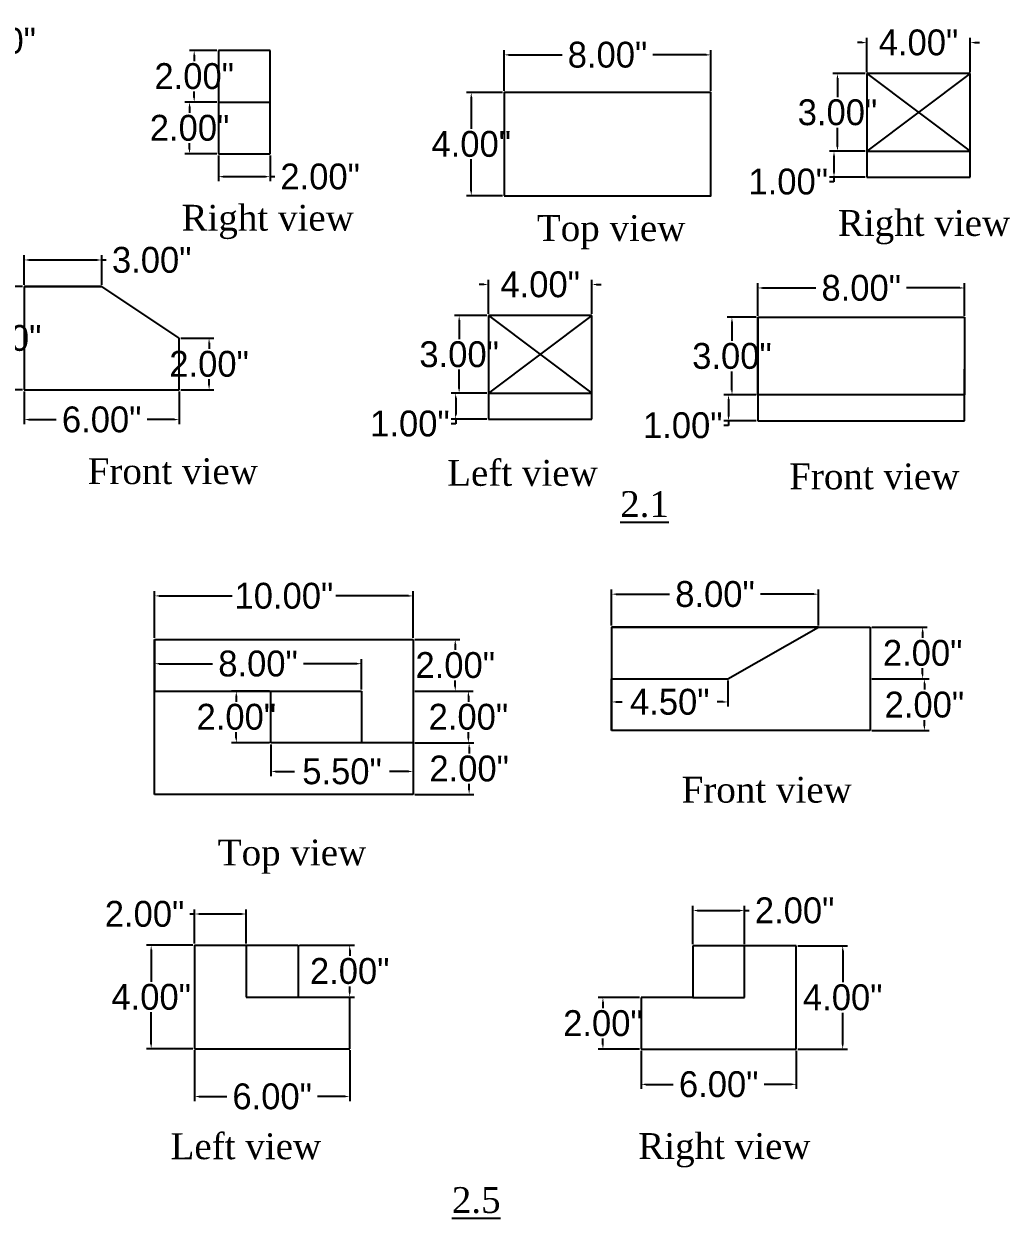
# Model space of a CAD drawing. Header units: inches. Extents: x 0 to 167, y 2 to 52.
# Drawn here: x 29.43 to 66.93, y 2.33 to 48.52 of the extents above; entities that cross this region are included whole.
import ezdxf

# ---------------------------------------------------------------- set-up
doc = ezdxf.new("R2010")
doc.units = ezdxf.units.IN
doc.header["$MEASUREMENT"] = 0
doc.dimstyles.get("Standard").update_dxf_attribs({"dimtxt": 1, "dimasz": 0.18, "dimexe": 0.18, "dimexo": 0.0625, "dimgap": 0.09, "dimtad": 0, "dimtih": 1, "dimtoh": 1, "dimzin": 0, "dimdsep": 46, "dimlunit": 3, "dimtxsty": 'Standard', "dimcen": 0.09, "dimadec": 0, "dimazin": 0, "dimtfac": 1, "dimtofl": 0, "dimtmove": 0, "dimatfit": 3, "dimfxl": 1, "dimtolj": 1, "dimtzin": 0, "dimarcsym": 0})

# ---------------------------------------------------------------- blocks, each defined once
blk = doc.blocks.new('*D1')
at = {"color": 0, "lineweight": -2}
for p, q in [((47.948, 45.871), (46.559, 45.871)), ((46.739, 45.691), (46.739, 44.461)), ((46.739, 42.051), (46.739, 43.281)), ((47.948, 41.871), (46.559, 41.871))]:
    blk.add_line(p, q, dxfattribs=at)
at = {"color": 0}
for points in [[(46.709, 45.691), (46.769, 45.691), (46.739, 45.871)], [(46.709, 42.051), (46.769, 42.051), (46.739, 41.871)]]:
    blk.add_solid(points, dxfattribs=at)
at = {"layer": 'Defpoints', "color": 0}
for p in [(48.01, 45.871), (46.739, 41.871), (48.01, 41.871)]:
    blk.add_point(p, dxfattribs=at)
at = {"color": 0, "insert": (46.739, 43.871), "char_height": 1, "attachment_point": 5}
blk.add_mtext('\\A1;4.00"', dxfattribs=at)
blk = doc.blocks.new('*D2')
at = {"color": 0, "lineweight": -2}
for p, q in [((48.01, 45.934), (48.01, 47.502)), ((48.19, 47.322), (50.254, 47.322)), ((55.83, 47.322), (53.767, 47.322)), ((56.01, 45.934), (56.01, 47.502))]:
    blk.add_line(p, q, dxfattribs=at)
at = {"color": 0}
for points in [[(48.19, 47.352), (48.19, 47.292), (48.01, 47.322)], [(55.83, 47.352), (55.83, 47.292), (56.01, 47.322)]]:
    blk.add_solid(points, dxfattribs=at)
at = {"layer": 'Defpoints', "color": 0}
for p in [(56.01, 47.322), (48.01, 45.871), (56.01, 45.871)]:
    blk.add_point(p, dxfattribs=at)
at = {"color": 0, "insert": (52.01, 47.322), "char_height": 1, "attachment_point": 5}
blk.add_mtext('\\A1;8.00"', dxfattribs=at)
blk = doc.blocks.new('*D3')
at = {"color": 0, "lineweight": -2}
for p, q in [((47.344, 37.237), (46.091, 37.237)), ((46.271, 37.057), (46.271, 36.327)), ((46.271, 34.417), (46.271, 35.147)), ((47.344, 34.237), (46.091, 34.237))]:
    blk.add_line(p, q, dxfattribs=at)
at = {"color": 0}
for points in [[(46.241, 37.057), (46.301, 37.057), (46.271, 37.237)], [(46.241, 34.417), (46.301, 34.417), (46.271, 34.237)]]:
    blk.add_solid(points, dxfattribs=at)
at = {"layer": 'Defpoints', "color": 0}
for p in [(47.406, 37.237), (46.271, 34.237), (47.406, 34.237)]:
    blk.add_point(p, dxfattribs=at)
at = {"color": 0, "insert": (46.271, 35.737), "char_height": 1, "attachment_point": 5}
blk.add_mtext('\\A1;3.00"', dxfattribs=at)
blk = doc.blocks.new('*D4')
at = {"color": 0, "lineweight": -2}
for p, q in [((47.344, 34.237), (45.957, 34.237)), ((46.137, 34.057), (46.137, 33.417)), ((47.344, 33.237), (45.957, 33.237)), ((46.137, 33.057), (45.957, 33.057)), ((46.137, 33.237), (46.137, 33.057))]:
    blk.add_line(p, q, dxfattribs=at)
at = {"color": 0}
for points in [[(46.107, 34.057), (46.167, 34.057), (46.137, 34.237)], [(46.107, 33.417), (46.167, 33.417), (46.137, 33.237)]]:
    blk.add_solid(points, dxfattribs=at)
at = {"layer": 'Defpoints', "color": 0}
for p in [(47.406, 34.237), (46.137, 33.237), (47.406, 33.237)]:
    blk.add_point(p, dxfattribs=at)
at = {"color": 0, "insert": (44.367, 33.057), "char_height": 1, "attachment_point": 5}
blk.add_mtext('\\A1;1.00"', dxfattribs=at)
blk = doc.blocks.new('*D5')
at = {"color": 0, "lineweight": -2}
for p, q in [((47.226, 38.44), (47.046, 38.44)), ((47.406, 37.3), (47.406, 38.62)), ((51.406, 37.3), (51.406, 38.62)), ((51.586, 38.44), (51.766, 38.44))]:
    blk.add_line(p, q, dxfattribs=at)
at = {"color": 0}
for points in [[(47.226, 38.47), (47.226, 38.41), (47.406, 38.44)], [(51.586, 38.47), (51.586, 38.41), (51.406, 38.44)]]:
    blk.add_solid(points, dxfattribs=at)
at = {"layer": 'Defpoints', "color": 0}
for p in [(47.406, 38.44), (47.406, 37.237), (51.406, 37.237)]:
    blk.add_point(p, dxfattribs=at)
at = {"color": 0, "insert": (49.406, 38.44), "char_height": 1, "attachment_point": 5}
blk.add_mtext('\\A1;4.00"', dxfattribs=at)
blk = doc.blocks.new('*D6')
at = {"color": 0, "lineweight": -2}
for p, q in [((57.765, 37.171), (56.646, 37.171)), ((56.826, 36.991), (56.826, 36.261)), ((56.826, 34.351), (56.826, 35.081)), ((57.765, 34.171), (56.646, 34.171))]:
    blk.add_line(p, q, dxfattribs=at)
at = {"color": 0}
for points in [[(56.796, 36.991), (56.856, 36.991), (56.826, 37.171)], [(56.796, 34.351), (56.856, 34.351), (56.826, 34.171)]]:
    blk.add_solid(points, dxfattribs=at)
at = {"layer": 'Defpoints', "color": 0}
for p in [(57.828, 37.171), (56.826, 34.171), (57.828, 34.171)]:
    blk.add_point(p, dxfattribs=at)
at = {"color": 0, "insert": (56.826, 35.671), "char_height": 1, "attachment_point": 5}
blk.add_mtext('\\A1;3.00"', dxfattribs=at)
blk = doc.blocks.new('*D7')
at = {"color": 0, "lineweight": -2}
for p, q in [((57.703, 34.171), (56.513, 34.171)), ((56.693, 33.991), (56.693, 33.351)), ((57.765, 33.171), (56.513, 33.171)), ((56.693, 32.991), (56.513, 32.991)), ((56.693, 33.171), (56.693, 32.991))]:
    blk.add_line(p, q, dxfattribs=at)
at = {"color": 0}
for points in [[(56.663, 33.991), (56.723, 33.991), (56.693, 34.171)], [(56.663, 33.351), (56.723, 33.351), (56.693, 33.171)]]:
    blk.add_solid(points, dxfattribs=at)
at = {"layer": 'Defpoints', "color": 0}
for p in [(57.765, 34.171), (56.693, 33.171), (57.828, 33.171)]:
    blk.add_point(p, dxfattribs=at)
at = {"color": 0, "insert": (54.923, 32.991), "char_height": 1, "attachment_point": 5}
blk.add_mtext('\\A1;1.00"', dxfattribs=at)
blk = doc.blocks.new('*D8')
at = {"color": 0, "lineweight": -2}
for p, q in [((57.828, 37.233), (57.828, 38.486)), ((65.828, 37.233), (65.828, 38.486)), ((58.008, 38.306), (60.071, 38.306)), ((65.648, 38.306), (63.585, 38.306))]:
    blk.add_line(p, q, dxfattribs=at)
at = {"color": 0}
for points in [[(58.008, 38.336), (58.008, 38.276), (57.828, 38.306)], [(65.648, 38.336), (65.648, 38.276), (65.828, 38.306)]]:
    blk.add_solid(points, dxfattribs=at)
at = {"layer": 'Defpoints', "color": 0}
for p in [(57.828, 38.306), (57.828, 37.171), (65.828, 37.171)]:
    blk.add_point(p, dxfattribs=at)
at = {"color": 0, "insert": (61.828, 38.306), "char_height": 1, "attachment_point": 5}
blk.add_mtext('\\A1;8.00"', dxfattribs=at)
blk = doc.blocks.new('*D9')
at = {"color": 0, "lineweight": -2}
for p, q in [((61.981, 46.595), (60.728, 46.595)), ((60.908, 46.415), (60.908, 45.685)), ((60.908, 43.775), (60.908, 44.505)), ((61.981, 43.595), (60.728, 43.595))]:
    blk.add_line(p, q, dxfattribs=at)
at = {"color": 0}
for points in [[(60.878, 46.415), (60.938, 46.415), (60.908, 46.595)], [(60.878, 43.775), (60.938, 43.775), (60.908, 43.595)]]:
    blk.add_solid(points, dxfattribs=at)
at = {"layer": 'Defpoints', "color": 0}
for p in [(62.043, 46.595), (60.908, 43.595), (62.043, 43.595)]:
    blk.add_point(p, dxfattribs=at)
at = {"color": 0, "insert": (60.908, 45.095), "char_height": 1, "attachment_point": 5}
blk.add_mtext('\\A1;3.00"', dxfattribs=at)
blk = doc.blocks.new('*D10')
at = {"color": 0, "lineweight": -2}
for p, q in [((61.981, 43.595), (60.594, 43.595)), ((60.774, 43.415), (60.774, 42.775)), ((61.981, 42.595), (60.594, 42.595)), ((60.774, 42.595), (60.774, 42.415)), ((60.774, 42.415), (60.594, 42.415))]:
    blk.add_line(p, q, dxfattribs=at)
at = {"color": 0}
for points in [[(60.744, 43.415), (60.804, 43.415), (60.774, 43.595)], [(60.744, 42.775), (60.804, 42.775), (60.774, 42.595)]]:
    blk.add_solid(points, dxfattribs=at)
at = {"layer": 'Defpoints', "color": 0}
for p in [(62.043, 43.595), (60.774, 42.595), (62.043, 42.595)]:
    blk.add_point(p, dxfattribs=at)
at = {"color": 0, "insert": (59.004, 42.415), "char_height": 1, "attachment_point": 5}
blk.add_mtext('\\A1;1.00"', dxfattribs=at)
blk = doc.blocks.new('*D11')
at = {"color": 0, "lineweight": -2}
for p, q in [((61.863, 47.797), (61.683, 47.797)), ((62.043, 46.657), (62.043, 47.977)), ((66.043, 46.657), (66.043, 47.977)), ((66.223, 47.797), (66.403, 47.797))]:
    blk.add_line(p, q, dxfattribs=at)
at = {"color": 0}
for points in [[(61.863, 47.827), (61.863, 47.767), (62.043, 47.797)], [(66.223, 47.827), (66.223, 47.767), (66.043, 47.797)]]:
    blk.add_solid(points, dxfattribs=at)
at = {"layer": 'Defpoints', "color": 0}
for p in [(62.043, 47.797), (62.043, 46.595), (66.043, 46.595)]:
    blk.add_point(p, dxfattribs=at)
at = {"color": 0, "insert": (64.043, 47.797), "char_height": 1, "attachment_point": 5}
blk.add_mtext('\\A1;4.00"', dxfattribs=at)
blk = doc.blocks.new('*D12')
at = {"color": 0, "lineweight": -2}
for p, q in [((23.42, 46.588), (23.42, 48.043)), ((26.42, 46.588), (26.42, 48.043)), ((23.6, 47.863), (26.24, 47.863)), ((26.42, 47.863), (26.6, 47.863))]:
    blk.add_line(p, q, dxfattribs=at)
at = {"color": 0}
for points in [[(23.6, 47.893), (23.6, 47.833), (23.42, 47.863)], [(26.24, 47.893), (26.24, 47.833), (26.42, 47.863)]]:
    blk.add_solid(points, dxfattribs=at)
at = {"layer": 'Defpoints', "color": 0}
for p in [(26.42, 47.863), (23.42, 46.526), (26.42, 46.526)]:
    blk.add_point(p, dxfattribs=at)
at = {"color": 0, "insert": (28.357, 47.863), "char_height": 1, "attachment_point": 5}
blk.add_mtext('\\A1;3.00"', dxfattribs=at)
blk = doc.blocks.new('*D18')
at = {"color": 0, "lineweight": -2}
for p, q in [((29.44, 38.428), (29.44, 39.568)), ((29.62, 39.388), (32.26, 39.388)), ((32.44, 38.428), (32.44, 39.568)), ((32.44, 39.388), (32.62, 39.388))]:
    blk.add_line(p, q, dxfattribs=at)
at = {"color": 0}
for points in [[(29.62, 39.418), (29.62, 39.358), (29.44, 39.388)], [(32.26, 39.418), (32.26, 39.358), (32.44, 39.388)]]:
    blk.add_solid(points, dxfattribs=at)
at = {"layer": 'Defpoints', "color": 0}
for p in [(32.44, 39.388), (29.44, 38.366), (32.44, 38.366)]:
    blk.add_point(p, dxfattribs=at)
at = {"color": 0, "insert": (34.376, 39.388), "char_height": 1, "attachment_point": 5}
blk.add_mtext('\\A1;3.00"', dxfattribs=at)
blk = doc.blocks.new('*D19')
at = {"color": 0, "lineweight": -2}
for p, q in [((29.377, 38.366), (28.39, 38.366)), ((28.57, 38.186), (28.57, 36.956)), ((28.57, 34.546), (28.57, 35.776)), ((29.377, 34.366), (28.39, 34.366))]:
    blk.add_line(p, q, dxfattribs=at)
at = {"color": 0}
for points in [[(28.54, 38.186), (28.6, 38.186), (28.57, 38.366)], [(28.54, 34.546), (28.6, 34.546), (28.57, 34.366)]]:
    blk.add_solid(points, dxfattribs=at)
at = {"layer": 'Defpoints', "color": 0}
for p in [(29.44, 38.366), (28.57, 34.366), (29.44, 34.366)]:
    blk.add_point(p, dxfattribs=at)
at = {"color": 0, "insert": (28.57, 36.366), "char_height": 1, "attachment_point": 5}
blk.add_mtext('\\A1;4.00"', dxfattribs=at)
blk = doc.blocks.new('*D20')
at = {"color": 0, "lineweight": -2}
for p, q in [((29.44, 34.303), (29.44, 33.036)), ((35.44, 34.303), (35.44, 33.036)), ((29.62, 33.216), (30.683, 33.216)), ((35.26, 33.216), (34.196, 33.216))]:
    blk.add_line(p, q, dxfattribs=at)
at = {"color": 0}
for points in [[(29.62, 33.246), (29.62, 33.186), (29.44, 33.216)], [(35.26, 33.246), (35.26, 33.186), (35.44, 33.216)]]:
    blk.add_solid(points, dxfattribs=at)
at = {"layer": 'Defpoints', "color": 0}
for p in [(29.44, 34.366), (35.44, 34.366), (29.44, 33.216)]:
    blk.add_point(p, dxfattribs=at)
at = {"color": 0, "insert": (32.44, 33.216), "char_height": 1, "attachment_point": 5}
blk.add_mtext('\\A1;6.00"', dxfattribs=at)
blk = doc.blocks.new('*D21')
at = {"color": 0, "lineweight": -2}
for p, q in [((35.502, 36.366), (36.776, 36.366)), ((36.596, 36.186), (36.596, 35.956)), ((36.596, 34.546), (36.596, 34.776)), ((35.502, 34.366), (36.776, 34.366))]:
    blk.add_line(p, q, dxfattribs=at)
at = {"color": 0}
for points in [[(36.566, 36.186), (36.626, 36.186), (36.596, 36.366)], [(36.566, 34.546), (36.626, 34.546), (36.596, 34.366)]]:
    blk.add_solid(points, dxfattribs=at)
at = {"layer": 'Defpoints', "color": 0}
for p in [(35.44, 36.366), (35.44, 34.366), (36.596, 34.366)]:
    blk.add_point(p, dxfattribs=at)
at = {"color": 0, "insert": (36.596, 35.366), "char_height": 1, "attachment_point": 5}
blk.add_mtext('\\A1;2.00"', dxfattribs=at)
blk = doc.blocks.new('*D22')
at = {"color": 0, "lineweight": -2}
for p, q in [((36.894, 47.494), (35.84, 47.494)), ((36.02, 47.314), (36.02, 47.084)), ((36.02, 45.674), (36.02, 45.904)), ((36.894, 45.494), (35.84, 45.494))]:
    blk.add_line(p, q, dxfattribs=at)
at = {"color": 0}
for points in [[(35.99, 47.314), (36.05, 47.314), (36.02, 47.494)], [(35.99, 45.674), (36.05, 45.674), (36.02, 45.494)]]:
    blk.add_solid(points, dxfattribs=at)
at = {"layer": 'Defpoints', "color": 0}
for p in [(36.956, 47.494), (36.02, 45.494), (36.956, 45.494)]:
    blk.add_point(p, dxfattribs=at)
at = {"color": 0, "insert": (36.02, 46.494), "char_height": 1, "attachment_point": 5}
blk.add_mtext('\\A1;2.00"', dxfattribs=at)
blk = doc.blocks.new('*D23')
at = {"color": 0, "lineweight": -2}
for p, q in [((36.894, 45.494), (35.66, 45.494)), ((35.84, 45.314), (35.84, 45.084)), ((35.84, 43.674), (35.84, 43.904)), ((36.894, 43.494), (35.66, 43.494))]:
    blk.add_line(p, q, dxfattribs=at)
at = {"color": 0}
for points in [[(35.81, 45.314), (35.87, 45.314), (35.84, 45.494)], [(35.81, 43.674), (35.87, 43.674), (35.84, 43.494)]]:
    blk.add_solid(points, dxfattribs=at)
at = {"layer": 'Defpoints', "color": 0}
for p in [(35.84, 45.494), (36.956, 45.494), (36.956, 43.494)]:
    blk.add_point(p, dxfattribs=at)
at = {"color": 0, "insert": (35.84, 44.494), "char_height": 1, "attachment_point": 5}
blk.add_mtext('\\A1;2.00"', dxfattribs=at)
blk = doc.blocks.new('*D24')
at = {"color": 0, "lineweight": -2}
for p, q in [((36.956, 43.431), (36.956, 42.431)), ((38.956, 43.431), (38.956, 42.431)), ((37.136, 42.611), (38.776, 42.611)), ((38.956, 42.611), (39.136, 42.611))]:
    blk.add_line(p, q, dxfattribs=at)
at = {"color": 0}
for points in [[(37.136, 42.641), (37.136, 42.581), (36.956, 42.611)], [(38.776, 42.641), (38.776, 42.581), (38.956, 42.611)]]:
    blk.add_solid(points, dxfattribs=at)
at = {"layer": 'Defpoints', "color": 0}
for p in [(36.956, 43.494), (38.956, 43.494), (38.956, 42.611)]:
    blk.add_point(p, dxfattribs=at)
at = {"color": 0, "insert": (40.893, 42.611), "char_height": 1, "attachment_point": 5}
blk.add_mtext('\\A1;2.00"', dxfattribs=at)
blk = doc.blocks.new('*D61')
at = {"color": 0, "lineweight": -2}
for p, q in [((34.49, 24.778), (34.49, 26.576)), ((34.67, 26.396), (37.483, 26.396)), ((44.31, 26.396), (41.496, 26.396)), ((44.49, 24.778), (44.49, 26.576))]:
    blk.add_line(p, q, dxfattribs=at)
at = {"color": 0}
for points in [[(34.67, 26.426), (34.67, 26.366), (34.49, 26.396)], [(44.31, 26.426), (44.31, 26.366), (44.49, 26.396)]]:
    blk.add_solid(points, dxfattribs=at)
at = {"layer": 'Defpoints', "color": 0}
for p in [(34.49, 26.396), (34.49, 24.715), (44.49, 24.715)]:
    blk.add_point(p, dxfattribs=at)
at = {"color": 0, "insert": (39.49, 26.396), "char_height": 1, "attachment_point": 5}
blk.add_mtext('\\A1;10.00"', dxfattribs=at)
blk = doc.blocks.new('*D62')
at = {"color": 0, "lineweight": -2}
for p, q in [((44.552, 24.715), (46.3, 24.715)), ((46.12, 24.535), (46.12, 24.305)), ((46.12, 22.895), (46.12, 23.125)), ((44.552, 22.715), (46.3, 22.715))]:
    blk.add_line(p, q, dxfattribs=at)
at = {"color": 0}
for points in [[(46.09, 24.535), (46.15, 24.535), (46.12, 24.715)], [(46.09, 22.895), (46.15, 22.895), (46.12, 22.715)]]:
    blk.add_solid(points, dxfattribs=at)
at = {"layer": 'Defpoints', "color": 0}
for p in [(44.49, 24.715), (44.49, 22.715), (46.12, 22.715)]:
    blk.add_point(p, dxfattribs=at)
at = {"color": 0, "insert": (46.12, 23.715), "char_height": 1, "attachment_point": 5}
blk.add_mtext('\\A1;2.00"', dxfattribs=at)
blk = doc.blocks.new('*D63')
at = {"color": 0, "lineweight": -2}
for p, q in [((44.552, 20.715), (46.838, 20.715)), ((46.658, 20.535), (46.658, 20.305)), ((46.658, 18.895), (46.658, 19.125)), ((44.552, 18.715), (46.838, 18.715))]:
    blk.add_line(p, q, dxfattribs=at)
at = {"color": 0}
for points in [[(46.628, 20.535), (46.688, 20.535), (46.658, 20.715)], [(46.628, 18.895), (46.688, 18.895), (46.658, 18.715)]]:
    blk.add_solid(points, dxfattribs=at)
at = {"layer": 'Defpoints', "color": 0}
for p in [(44.49, 20.715), (44.49, 18.715), (46.658, 18.715)]:
    blk.add_point(p, dxfattribs=at)
at = {"color": 0, "insert": (46.658, 19.715), "char_height": 1, "attachment_point": 5}
blk.add_mtext('\\A1;2.00"', dxfattribs=at)
blk = doc.blocks.new('*D64')
at = {"color": 0, "lineweight": -2}
for p, q in [((44.615, 22.715), (46.808, 22.715)), ((46.628, 22.535), (46.628, 22.305)), ((46.628, 20.895), (46.628, 21.125)), ((44.615, 20.715), (46.808, 20.715))]:
    blk.add_line(p, q, dxfattribs=at)
at = {"color": 0}
for points in [[(46.598, 22.535), (46.658, 22.535), (46.628, 22.715)], [(46.598, 20.895), (46.658, 20.895), (46.628, 20.715)]]:
    blk.add_solid(points, dxfattribs=at)
at = {"layer": 'Defpoints', "color": 0}
for p in [(44.552, 22.715), (44.552, 20.715), (46.628, 20.715)]:
    blk.add_point(p, dxfattribs=at)
at = {"color": 0, "insert": (46.628, 21.715), "char_height": 1, "attachment_point": 5}
blk.add_mtext('\\A1;2.00"', dxfattribs=at)
blk = doc.blocks.new('*D65')
at = {"color": 0, "lineweight": -2}
for p, q in [((38.99, 20.653), (38.99, 19.426)), ((44.49, 20.653), (44.49, 19.426)), ((39.17, 19.606), (39.9, 19.606)), ((44.31, 19.606), (43.58, 19.606))]:
    blk.add_line(p, q, dxfattribs=at)
at = {"color": 0}
for points in [[(39.17, 19.636), (39.17, 19.576), (38.99, 19.606)], [(44.31, 19.636), (44.31, 19.576), (44.49, 19.606)]]:
    blk.add_solid(points, dxfattribs=at)
at = {"layer": 'Defpoints', "color": 0}
for p in [(38.99, 20.715), (44.49, 20.715), (44.49, 19.606)]:
    blk.add_point(p, dxfattribs=at)
at = {"color": 0, "insert": (41.74, 19.606), "char_height": 1, "attachment_point": 5}
blk.add_mtext('\\A1;5.50"', dxfattribs=at)
blk = doc.blocks.new('*D66')
at = {"color": 0, "lineweight": -2}
for p, q in [((38.927, 22.715), (37.469, 22.715)), ((37.649, 22.535), (37.649, 22.305)), ((37.649, 20.895), (37.649, 21.125)), ((38.927, 20.715), (37.469, 20.715))]:
    blk.add_line(p, q, dxfattribs=at)
at = {"color": 0}
for points in [[(37.619, 22.535), (37.679, 22.535), (37.649, 22.715)], [(37.619, 20.895), (37.679, 20.895), (37.649, 20.715)]]:
    blk.add_solid(points, dxfattribs=at)
at = {"layer": 'Defpoints', "color": 0}
for p in [(38.99, 22.715), (37.649, 20.715), (38.99, 20.715)]:
    blk.add_point(p, dxfattribs=at)
at = {"color": 0, "insert": (37.649, 21.715), "char_height": 1, "attachment_point": 5}
blk.add_mtext('\\A1;2.00"', dxfattribs=at)
blk = doc.blocks.new('*D67')
at = {"color": 0, "lineweight": -2}
for p, q in [((34.49, 22.778), (34.49, 23.954)), ((34.67, 23.774), (36.733, 23.774)), ((42.31, 23.774), (40.246, 23.774)), ((42.49, 22.778), (42.49, 23.954))]:
    blk.add_line(p, q, dxfattribs=at)
at = {"color": 0}
for points in [[(34.67, 23.804), (34.67, 23.744), (34.49, 23.774)], [(42.31, 23.804), (42.31, 23.744), (42.49, 23.774)]]:
    blk.add_solid(points, dxfattribs=at)
at = {"layer": 'Defpoints', "color": 0}
for p in [(42.49, 23.774), (34.49, 22.715), (42.49, 22.715)]:
    blk.add_point(p, dxfattribs=at)
at = {"color": 0, "insert": (38.49, 23.774), "char_height": 1, "attachment_point": 5}
blk.add_mtext('\\A1;8.00"', dxfattribs=at)
blk = doc.blocks.new('*D68')
at = {"color": 0, "lineweight": -2}
for p, q in [((52.17, 25.248), (52.17, 26.643)), ((52.35, 26.463), (54.414, 26.463)), ((59.99, 26.463), (57.927, 26.463)), ((60.17, 25.248), (60.17, 26.643))]:
    blk.add_line(p, q, dxfattribs=at)
at = {"color": 0}
for points in [[(52.35, 26.493), (52.35, 26.433), (52.17, 26.463)], [(59.99, 26.493), (59.99, 26.433), (60.17, 26.463)]]:
    blk.add_solid(points, dxfattribs=at)
at = {"layer": 'Defpoints', "color": 0}
for p in [(60.17, 26.463), (52.17, 25.186), (60.17, 25.186)]:
    blk.add_point(p, dxfattribs=at)
at = {"color": 0, "insert": (56.17, 26.463), "char_height": 1, "attachment_point": 5}
blk.add_mtext('\\A1;8.00"', dxfattribs=at)
blk = doc.blocks.new('*D69')
at = {"color": 0, "lineweight": -2}
for p, q in [((62.233, 25.186), (64.384, 25.186)), ((64.204, 25.006), (64.204, 24.776)), ((64.204, 23.366), (64.204, 23.596)), ((62.233, 23.186), (64.384, 23.186))]:
    blk.add_line(p, q, dxfattribs=at)
at = {"color": 0}
for points in [[(64.174, 25.006), (64.234, 25.006), (64.204, 25.186)], [(64.174, 23.366), (64.234, 23.366), (64.204, 23.186)]]:
    blk.add_solid(points, dxfattribs=at)
at = {"layer": 'Defpoints', "color": 0}
for p in [(62.17, 25.186), (62.17, 23.186), (64.204, 23.186)]:
    blk.add_point(p, dxfattribs=at)
at = {"color": 0, "insert": (64.204, 24.186), "char_height": 1, "attachment_point": 5}
blk.add_mtext('\\A1;2.00"', dxfattribs=at)
blk = doc.blocks.new('*D70')
at = {"color": 0, "lineweight": -2}
for p, q in [((62.295, 23.186), (64.451, 23.186)), ((64.271, 23.006), (64.271, 22.776)), ((64.271, 21.366), (64.271, 21.596)), ((62.233, 21.186), (64.451, 21.186))]:
    blk.add_line(p, q, dxfattribs=at)
at = {"color": 0}
for points in [[(64.241, 23.006), (64.301, 23.006), (64.271, 23.186)], [(64.241, 21.366), (64.301, 21.366), (64.271, 21.186)]]:
    blk.add_solid(points, dxfattribs=at)
at = {"layer": 'Defpoints', "color": 0}
for p in [(62.233, 23.186), (62.17, 21.186), (64.271, 21.186)]:
    blk.add_point(p, dxfattribs=at)
at = {"color": 0, "insert": (64.271, 22.186), "char_height": 1, "attachment_point": 5}
blk.add_mtext('\\A1;2.00"', dxfattribs=at)
blk = doc.blocks.new('*D71')
at = {"color": 0, "lineweight": -2}
for p, q in [((52.17, 23.123), (52.17, 22.115)), ((56.67, 23.123), (56.67, 22.115)), ((52.35, 22.295), (52.58, 22.295)), ((56.49, 22.295), (56.26, 22.295))]:
    blk.add_line(p, q, dxfattribs=at)
at = {"color": 0}
for points in [[(52.35, 22.325), (52.35, 22.265), (52.17, 22.295)], [(56.49, 22.325), (56.49, 22.265), (56.67, 22.295)]]:
    blk.add_solid(points, dxfattribs=at)
at = {"layer": 'Defpoints', "color": 0}
for p in [(52.17, 23.186), (56.67, 23.186), (56.67, 22.295)]:
    blk.add_point(p, dxfattribs=at)
at = {"color": 0, "insert": (54.42, 22.295), "char_height": 1, "attachment_point": 5}
blk.add_mtext('\\A1;4.50"', dxfattribs=at)
blk = doc.blocks.new('*D72')
at = {"color": 0, "lineweight": -2}
for p, q in [((36.036, 14.093), (35.856, 14.093)), ((36.036, 12.946), (36.036, 14.273)), ((37.856, 14.093), (36.216, 14.093)), ((38.036, 12.946), (38.036, 14.273))]:
    blk.add_line(p, q, dxfattribs=at)
at = {"color": 0}
for points in [[(36.216, 14.123), (36.216, 14.063), (36.036, 14.093)], [(37.856, 14.123), (37.856, 14.063), (38.036, 14.093)]]:
    blk.add_solid(points, dxfattribs=at)
at = {"layer": 'Defpoints', "color": 0}
for p in [(36.036, 14.093), (36.036, 12.883), (38.036, 12.883)]:
    blk.add_point(p, dxfattribs=at)
at = {"color": 0, "insert": (34.099, 14.093), "char_height": 1, "attachment_point": 5}
blk.add_mtext('\\A1;2.00"', dxfattribs=at)
blk = doc.blocks.new('*D73')
at = {"color": 0, "lineweight": -2}
for p, q in [((40.098, 12.883), (42.216, 12.883)), ((42.036, 12.703), (42.036, 12.473)), ((42.036, 11.063), (42.036, 11.293)), ((40.098, 10.883), (42.216, 10.883))]:
    blk.add_line(p, q, dxfattribs=at)
at = {"color": 0}
for points in [[(42.006, 12.703), (42.066, 12.703), (42.036, 12.883)], [(42.006, 11.063), (42.066, 11.063), (42.036, 10.883)]]:
    blk.add_solid(points, dxfattribs=at)
at = {"layer": 'Defpoints', "color": 0}
for p in [(40.036, 12.883), (40.036, 10.883), (42.036, 10.883)]:
    blk.add_point(p, dxfattribs=at)
at = {"color": 0, "insert": (42.036, 11.883), "char_height": 1, "attachment_point": 5}
blk.add_mtext('\\A1;2.00"', dxfattribs=at)
blk = doc.blocks.new('*D74')
at = {"color": 0, "lineweight": -2}
for p, q in [((36.036, 8.821), (36.036, 6.854)), ((42.036, 8.821), (42.036, 6.854)), ((36.216, 7.034), (37.279, 7.034)), ((41.856, 7.034), (40.793, 7.034))]:
    blk.add_line(p, q, dxfattribs=at)
at = {"color": 0}
for points in [[(36.216, 7.064), (36.216, 7.004), (36.036, 7.034)], [(41.856, 7.064), (41.856, 7.004), (42.036, 7.034)]]:
    blk.add_solid(points, dxfattribs=at)
at = {"layer": 'Defpoints', "color": 0}
for p in [(36.036, 8.883), (42.036, 8.883), (36.036, 7.034)]:
    blk.add_point(p, dxfattribs=at)
at = {"color": 0, "insert": (39.036, 7.034), "char_height": 1, "attachment_point": 5}
blk.add_mtext('\\A1;6.00"', dxfattribs=at)
blk = doc.blocks.new('*D75')
at = {"color": 0, "lineweight": -2}
for p, q in [((35.973, 12.883), (34.175, 12.883)), ((34.355, 12.703), (34.355, 11.473)), ((34.355, 9.063), (34.355, 10.293)), ((35.973, 8.883), (34.175, 8.883))]:
    blk.add_line(p, q, dxfattribs=at)
at = {"color": 0}
for points in [[(34.325, 12.703), (34.385, 12.703), (34.355, 12.883)], [(34.325, 9.063), (34.385, 9.063), (34.355, 8.883)]]:
    blk.add_solid(points, dxfattribs=at)
at = {"layer": 'Defpoints', "color": 0}
for p in [(36.036, 12.883), (34.355, 8.883), (36.036, 8.883)]:
    blk.add_point(p, dxfattribs=at)
at = {"color": 0, "insert": (34.355, 10.883), "char_height": 1, "attachment_point": 5}
blk.add_mtext('\\A1;4.00"', dxfattribs=at)
blk = doc.blocks.new('*D76')
at = {"color": 0, "lineweight": -2}
for p, q in [((59.376, 12.866), (61.291, 12.866)), ((61.111, 12.686), (61.111, 11.456)), ((61.111, 9.046), (61.111, 10.276)), ((59.376, 8.866), (61.291, 8.866))]:
    blk.add_line(p, q, dxfattribs=at)
at = {"color": 0}
for points in [[(61.081, 12.686), (61.141, 12.686), (61.111, 12.866)], [(61.081, 9.046), (61.141, 9.046), (61.111, 8.866)]]:
    blk.add_solid(points, dxfattribs=at)
at = {"layer": 'Defpoints', "color": 0}
for p in [(59.313, 12.866), (59.313, 8.866), (61.111, 8.866)]:
    blk.add_point(p, dxfattribs=at)
at = {"color": 0, "insert": (61.111, 10.866), "char_height": 1, "attachment_point": 5}
blk.add_mtext('\\A1;4.00"', dxfattribs=at)
blk = doc.blocks.new('*D77')
at = {"color": 0, "lineweight": -2}
for p, q in [((53.313, 8.804), (53.313, 7.325)), ((59.313, 8.804), (59.313, 7.325)), ((53.493, 7.505), (54.556, 7.505)), ((59.133, 7.505), (58.07, 7.505))]:
    blk.add_line(p, q, dxfattribs=at)
at = {"color": 0}
for points in [[(53.493, 7.535), (53.493, 7.475), (53.313, 7.505)], [(59.133, 7.535), (59.133, 7.475), (59.313, 7.505)]]:
    blk.add_solid(points, dxfattribs=at)
at = {"layer": 'Defpoints', "color": 0}
for p in [(53.313, 8.866), (59.313, 8.866), (59.313, 7.505)]:
    blk.add_point(p, dxfattribs=at)
at = {"color": 0, "insert": (56.313, 7.505), "char_height": 1, "attachment_point": 5}
blk.add_mtext('\\A1;6.00"', dxfattribs=at)
blk = doc.blocks.new('*D78')
at = {"color": 0, "lineweight": -2}
for p, q in [((53.251, 10.866), (51.654, 10.866)), ((51.834, 10.686), (51.834, 10.456)), ((51.834, 9.046), (51.834, 9.276)), ((53.251, 8.866), (51.654, 8.866))]:
    blk.add_line(p, q, dxfattribs=at)
at = {"color": 0}
for points in [[(51.804, 10.686), (51.864, 10.686), (51.834, 10.866)], [(51.804, 9.046), (51.864, 9.046), (51.834, 8.866)]]:
    blk.add_solid(points, dxfattribs=at)
at = {"layer": 'Defpoints', "color": 0}
for p in [(53.313, 10.866), (51.834, 8.866), (53.313, 8.866)]:
    blk.add_point(p, dxfattribs=at)
at = {"color": 0, "insert": (51.834, 9.866), "char_height": 1, "attachment_point": 5}
blk.add_mtext('\\A1;2.00"', dxfattribs=at)
blk = doc.blocks.new('*D79')
at = {"color": 0, "lineweight": -2}
for p, q in [((55.313, 12.929), (55.313, 14.408)), ((57.313, 12.929), (57.313, 14.408)), ((55.493, 14.228), (57.133, 14.228)), ((57.313, 14.228), (57.493, 14.228))]:
    blk.add_line(p, q, dxfattribs=at)
at = {"color": 0}
for points in [[(55.493, 14.258), (55.493, 14.198), (55.313, 14.228)], [(57.133, 14.258), (57.133, 14.198), (57.313, 14.228)]]:
    blk.add_solid(points, dxfattribs=at)
at = {"layer": 'Defpoints', "color": 0}
for p in [(57.313, 14.228), (55.313, 12.866), (57.313, 12.866)]:
    blk.add_point(p, dxfattribs=at)
at = {"color": 0, "insert": (59.25, 14.228), "char_height": 1, "attachment_point": 5}
blk.add_mtext('\\A1;2.00"', dxfattribs=at)

msp = doc.modelspace()

# ---------------------------------------------------------------- linework, layer by layer
for p, q in [((36.956, 47.494), (36.956, 45.494)), ((38.956, 47.494), (36.956, 47.494)), ((36.956, 47.494), (36.956, 45.494)), ((38.956, 45.494), (38.956, 47.494)), ((62.043, 46.595), (62.043, 43.595)), ((66.043, 46.595), (62.043, 46.595)), ((62.043, 46.595), (66.043, 43.595)), ((66.043, 46.595), (62.043, 43.595)), ((66.043, 43.595), (66.043, 46.595)), ((36.956, 45.494), (36.956, 43.494)), ((36.956, 45.494), (38.956, 45.494)), ((38.956, 43.494), (38.956, 45.494)), ((36.956, 43.494), (38.956, 43.494)), ((62.043, 43.595), (62.043, 42.595)), ((62.043, 43.595), (66.043, 43.595)), ((66.043, 42.595), (66.043, 43.595)), ((62.043, 42.595), (66.043, 42.595)), ((29.44, 38.366), (32.44, 38.366)), ((32.44, 38.366), (29.44, 38.366)), ((29.44, 38.366), (29.44, 34.366)), ((35.44, 36.366), (32.44, 38.366)), ((47.406, 37.237), (47.406, 34.237)), ((51.406, 37.237), (47.406, 37.237)), ((47.406, 37.237), (51.406, 34.237)), ((51.406, 37.237), (47.406, 34.237)), ((51.406, 34.237), (51.406, 37.237)), ((57.828, 37.171), (57.828, 34.171)), ((57.828, 35.171), (57.828, 37.171)), ((57.828, 37.171), (65.828, 37.171)), ((65.828, 37.171), (65.828, 34.171)), ((35.44, 34.366), (35.44, 36.366)), ((57.828, 34.171), (57.828, 35.171)), ((57.828, 35.171), (57.828, 34.171)), ((65.828, 34.171), (65.828, 35.171)), ((29.44, 34.366), (35.44, 34.366)), ((47.406, 34.237), (47.406, 33.237)), ((47.406, 34.237), (51.406, 34.237)), ((51.406, 33.237), (51.406, 34.237)), ((57.828, 34.171), (57.828, 33.171)), ((65.828, 34.171), (57.828, 34.171)), ((65.828, 33.171), (65.828, 34.171)), ((47.406, 33.237), (51.406, 33.237)), ((57.828, 33.171), (65.828, 33.171)), ((52.17, 25.186), (60.17, 25.186)), ((60.17, 25.186), (52.17, 25.186)), ((52.17, 25.186), (52.17, 23.186)), ((56.67, 23.186), (60.17, 25.186)), ((60.17, 25.186), (62.17, 25.186)), ((62.17, 25.186), (62.17, 23.186)), ((34.49, 24.715), (44.49, 24.715)), ((34.49, 22.715), (34.49, 24.715)), ((34.49, 24.715), (34.49, 22.715)), ((44.49, 24.715), (44.49, 22.715)), ((52.17, 23.186), (52.17, 21.186)), ((52.17, 21.186), (52.17, 23.186)), ((52.17, 23.186), (56.67, 23.186)), ((62.17, 23.186), (62.17, 21.186)), ((34.49, 20.715), (34.49, 22.715)), ((34.49, 22.715), (42.49, 22.715)), ((38.99, 20.715), (38.99, 22.715)), ((42.49, 22.715), (42.49, 20.715)), ((44.49, 22.715), (44.49, 20.715)), ((62.17, 21.186), (52.17, 21.186)), ((34.49, 18.715), (34.49, 20.715)), ((44.49, 20.715), (38.99, 20.715)), ((44.49, 20.715), (44.49, 18.715)), ((44.49, 18.715), (34.49, 18.715)), ((36.036, 12.883), (38.036, 12.883)), ((36.036, 12.883), (36.036, 8.883)), ((38.036, 12.883), (40.036, 12.883)), ((38.036, 12.883), (38.036, 10.883)), ((40.036, 12.883), (40.036, 10.883)), ((57.313, 12.866), (55.313, 12.866)), ((55.313, 12.866), (55.313, 10.866)), ((59.313, 12.866), (57.313, 12.866)), ((57.313, 10.866), (57.313, 12.866)), ((59.313, 8.866), (59.313, 12.866)), ((38.036, 10.883), (40.036, 10.883)), ((40.036, 10.883), (42.036, 10.883)), ((42.036, 8.883), (42.036, 10.883)), ((53.313, 10.866), (53.313, 8.866)), ((55.313, 10.866), (53.313, 10.866)), ((55.313, 10.866), (57.313, 10.866)), ((36.036, 8.883), (42.036, 8.883)), ((53.313, 8.866), (59.313, 8.866))]:
    msp.add_line(p, q)
msp.add_lwpolyline([(48.01, 41.871), (56.01, 41.871), (56.01, 45.871), (48.01, 45.871)], close=True)

# ---------------------------------------------------------------- texts
at = {"char_height": 1, "attachment_point": 1}
for s, insert in [('{\\fTimes New Roman|b0|i0|c0|p18;Right view}', (35.528, 41.522)), ('{\\fTimes New Roman|b0|i0|c0|p18;Top view}', (49.278, 41.123)), ('{\\fTimes New Roman|b0|i0|c0|p18;Right view}', (60.921, 41.32)), ('{\\fTimes New Roman|b0|i0|c0|p18;Front view}', (31.9, 31.721)), ('{\\fTimes New Roman|b0|i0|c0|p18;Left view}', (45.806, 31.654)), ('{\\fTimes New Roman|b0|i0|c0|p18;Front view}', (59.04, 31.52)), ('{\\fTimes New Roman|b0|i0|c0|p18;\\L2.1}', (52.5, 30.448)), ('{\\fTimes New Roman|b0|i0|c0|p18;Front view}', (54.877, 19.4)), ('{\\fTimes New Roman|b0|i0|c0|p18;Top view}', (36.932, 16.972)), ('{\\fTimes New Roman|b0|i0|c0|p18;Left view}', (35.104, 5.611)), ('{\\fTimes New Roman|b0|i0|c0|p18;Right view}', (53.2, 5.619)), ('{\\fTimes New Roman|b0|i0|c0|p18;\\L2.5}', (45.987, 3.531))]:
    msp.add_mtext(s, dxfattribs=dict(at, insert=insert))

# ---------------------------------------------------------------- dimensions: what is measured, and where the dimension line sits
for base, p1, p2, picture, middle in [((26.42, 47.863), (23.42, 46.526), (26.42, 46.526), '*D12', (28.357, 47.863)), ((62.043, 47.797), (66.043, 46.595), (62.043, 46.595), '*D11', (64.043, 47.797)), ((56.01, 47.322), (48.01, 45.871), (56.01, 45.871), '*D2', (52.01, 47.322)), ((38.956, 42.611), (36.956, 43.494), (38.956, 43.494), '*D24', (40.893, 42.611)), ((32.44, 39.388), (29.44, 38.366), (32.44, 38.366), '*D18', (34.376, 39.388)), ((47.406, 38.44), (51.406, 37.237), (47.406, 37.237), '*D5', (49.406, 38.44)), ((57.828, 38.306), (65.828, 37.171), (57.828, 37.171), '*D8', (61.828, 38.306)), ((29.44, 33.216), (35.44, 34.366), (29.44, 34.366), '*D20', (32.44, 33.216)), ((34.49, 26.396), (44.49, 24.715), (34.49, 24.715), '*D61', (39.49, 26.396)), ((60.17, 26.463), (52.17, 25.186), (60.17, 25.186), '*D68', (56.17, 26.463)), ((42.49, 23.774), (34.49, 22.715), (42.49, 22.715), '*D67', (38.49, 23.774)), ((56.67, 22.295), (52.17, 23.186), (56.67, 23.186), '*D71', (54.42, 22.295)), ((44.49, 19.606), (38.99, 20.715), (44.49, 20.715), '*D65', (41.74, 19.606)), ((57.313, 14.228), (55.313, 12.866), (57.313, 12.866), '*D79', (59.25, 14.228)), ((36.036, 14.093), (38.036, 12.883), (36.036, 12.883), '*D72', (34.099, 14.093)), ((36.036, 7.034), (42.036, 8.883), (36.036, 8.883), '*D74', (39.036, 7.034)), ((59.313, 7.505), (53.313, 8.866), (59.313, 8.866), '*D77', (56.313, 7.505))]:
    dim = msp.add_linear_dim(base=base, p1=p1, p2=p2, dimstyle='Standard')
    dim.commit()
    dim.dimension.update_dxf_attribs({"geometry": picture, "text_midpoint": middle})
for base, p1, p2, picture, middle in [((36.02, 45.494), (36.956, 47.494), (36.956, 45.494), '*D22', (36.02, 46.494)), ((60.908, 43.595), (62.043, 46.595), (62.043, 43.595), '*D9', (60.908, 45.095)), ((46.739, 41.871), (48.01, 45.871), (48.01, 41.871), '*D1', (46.739, 43.871)), ((35.84, 45.494), (36.956, 43.494), (36.956, 45.494), '*D23', (35.84, 44.494)), ((60.774, 42.595), (62.043, 43.595), (62.043, 42.595), '*D10', (59.004, 42.415)), ((28.57, 34.366), (29.44, 38.366), (29.44, 34.366), '*D19', (28.57, 36.366)), ((46.271, 34.237), (47.406, 37.237), (47.406, 34.237), '*D3', (46.271, 35.737)), ((56.826, 34.171), (57.828, 37.171), (57.828, 34.171), '*D6', (56.826, 35.671)), ((36.596, 34.366), (35.44, 36.366), (35.44, 34.366), '*D21', (36.596, 35.366)), ((46.137, 33.237), (47.406, 34.237), (47.406, 33.237), '*D4', (44.367, 33.057)), ((56.693, 33.171), (57.765, 34.171), (57.828, 33.171), '*D7', (54.923, 32.991)), ((64.204, 23.186), (62.17, 25.186), (62.17, 23.186), '*D69', (64.204, 24.186)), ((46.12, 22.715), (44.49, 24.715), (44.49, 22.715), '*D62', (46.12, 23.715)), ((64.271, 21.186), (62.233, 23.186), (62.17, 21.186), '*D70', (64.271, 22.186)), ((37.649, 20.715), (38.99, 22.715), (38.99, 20.715), '*D66', (37.649, 21.715)), ((46.628, 20.715), (44.552, 22.715), (44.552, 20.715), '*D64', (46.628, 21.715)), ((46.658, 18.715), (44.49, 20.715), (44.49, 18.715), '*D63', (46.658, 19.715)), ((34.355, 8.883), (36.036, 12.883), (36.036, 8.883), '*D75', (34.355, 10.883)), ((42.036, 10.883), (40.036, 12.883), (40.036, 10.883), '*D73', (42.036, 11.883)), ((61.111, 8.866), (59.313, 12.866), (59.313, 8.866), '*D76', (61.111, 10.866)), ((51.834, 8.866), (53.313, 10.866), (53.313, 8.866), '*D78', (51.834, 9.866))]:
    dim = msp.add_linear_dim(base=base, p1=p1, p2=p2, angle=90, dimstyle='Standard')
    dim.commit()
    dim.dimension.update_dxf_attribs({"geometry": picture, "text_midpoint": middle})

doc.saveas('drawing.dxf')
